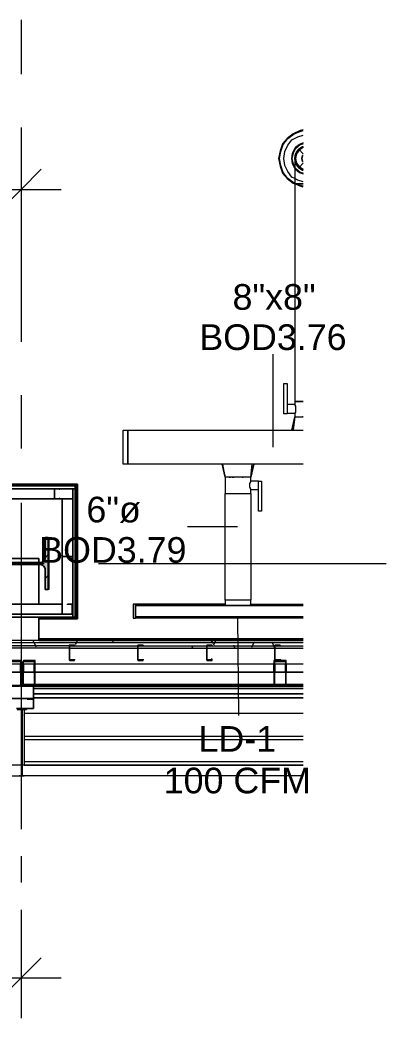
# Model space of a CAD drawing. Header units: metres. Extents: x -2 to 207, y -8 to 52.
# Drawn here: x 58.39 to 60.56, y 6.69 to 12.6 of the extents above; entities that cross this region are included whole.
import ezdxf

# ---------------------------------------------------------------- set-up
doc = ezdxf.new("R2010")
doc.units = ezdxf.units.M
doc.layers.add('HVAC - Ductos', color=5, linetype='Continuous', lineweight=0)
doc.layers.add('PDF_Text', color=7, linetype='Continuous', lineweight=0)
doc.layers.add('PDF_Geometry', color=7, linetype='Continuous', lineweight=0, true_color=0xaaaaaa)
doc.layers.add('PDF_Solid Fills', color=7, linetype='Continuous', lineweight=0, true_color=0xffffff)
doc.styles.add('PDF Helvetica', font='')
doc.styles.get('PDF Helvetica').set_extended_font_data('Helvetica')

msp = doc.modelspace()

# ---------------------------------------------------------------- hatches: boundary and pattern name
at = {"layer": 'PDF_Solid Fills', "lineweight": 0, "transparency": 33554559}
h = msp.add_hatch(color=256, dxfattribs=at)
h.paths.add_polyline_path([(58.2602, 9.4768), (58.2602, 9.5318), (58.2419, 9.5318), (58.2419, 9.4768)])
h.paths.add_polyline_path([(58.2602, 9.2752), (58.2419, 9.2752), (58.2419, 9.2248), (58.2602, 9.2248)])
h.paths.add_polyline_path([(58.5397, 9.2248), (58.558, 9.2248), (58.558, 9.5318), (58.5397, 9.5318), (58.5351, 9.3989), (58.526, 9.3897), (58.3106, 9.3851), (58.3106, 9.3714), (58.526, 9.3714), (58.5351, 9.3669), (58.5397, 9.3623)])
h = msp.add_hatch(color=256, dxfattribs=at)
h.paths.add_polyline_path([(14.0377, 8.8766), (14.0377, 8.8903), (12.4111, 8.8903), (12.4111, 8.8766)])
h.paths.add_polyline_path([(58.6863, 8.8766), (60.0699, 8.8766), (60.0699, 8.8903), (58.6863, 8.8903)])
h.paths.add_polyline_path([(58.6817, 8.8766), (58.6817, 8.8903), (55.8456, 8.8903), (55.8456, 8.8766)])
h.paths.add_polyline_path([(55.841, 8.8766), (55.841, 8.8903), (53.8159, 8.8903), (53.8159, 8.8766)])
h.paths.add_polyline_path([(53.8114, 8.8766), (53.8114, 8.8903), (53.005, 8.8903), (53.005, 8.8766)])
h.paths.add_polyline_path([(53.0004, 8.8766), (53.0004, 8.8903), (50.9753, 8.8903), (50.9753, 8.8766)])
h.paths.add_polyline_path([(50.9707, 8.8766), (50.9707, 8.8903), (48.9456, 8.8903), (48.9456, 8.8766)])
h.paths.add_polyline_path([(48.941, 8.8766), (48.941, 8.8903), (48.1347, 8.8903), (48.1347, 8.8766)])
h.paths.add_polyline_path([(48.1301, 8.8766), (48.1301, 8.8903), (46.105, 8.8903), (46.105, 8.8766)])
h.paths.add_polyline_path([(46.1004, 8.8766), (46.1004, 8.8903), (44.0753, 8.8903), (44.0753, 8.8766)])
h.paths.add_polyline_path([(44.0707, 8.8766), (44.0707, 8.8903), (43.2643, 8.8903), (43.2643, 8.8766)])
h.paths.add_polyline_path([(43.2598, 8.8766), (43.2598, 8.8903), (41.2346, 8.8903), (41.2346, 8.8766)])
h.paths.add_polyline_path([(41.2301, 8.8766), (41.2301, 8.8903), (38.394, 8.8903), (38.394, 8.8766)])
h.paths.add_polyline_path([(38.3894, 8.8766), (38.3894, 8.8903), (36.3643, 8.8903), (36.3643, 8.8766)])
h.paths.add_polyline_path([(36.3597, 8.8766), (36.3597, 8.8903), (33.5237, 8.8903), (33.5237, 8.8766)])
h.paths.add_polyline_path([(33.5191, 8.8766), (33.5191, 8.8903), (31.4939, 8.8903), (31.4939, 8.8766)])
h.paths.add_polyline_path([(31.4894, 8.8766), (31.4894, 8.8903), (30.683, 8.8903), (30.683, 8.8766)])
h.paths.add_polyline_path([(30.6784, 8.8766), (30.6784, 8.8903), (28.6533, 8.8903), (28.6533, 8.8766)])
h.paths.add_polyline_path([(28.6487, 8.8766), (28.6487, 8.8903), (26.6236, 8.8903), (26.6236, 8.8766)])
h.paths.add_polyline_path([(26.619, 8.8766), (26.619, 8.8903), (25.8127, 8.8903), (25.8127, 8.8766)])
h.paths.add_polyline_path([(25.8081, 8.8766), (25.8081, 8.8903), (23.783, 8.8903), (23.783, 8.8766)])
h.paths.add_polyline_path([(23.7784, 8.8766), (23.7784, 8.8903), (21.7532, 8.8903), (21.7532, 8.8766)])
h.paths.add_polyline_path([(21.7487, 8.8766), (21.7487, 8.8903), (20.9423, 8.8903), (20.9423, 8.8766)])
h.paths.add_polyline_path([(20.9377, 8.8766), (20.9377, 8.8903), (18.9126, 8.8903), (18.9126, 8.8766)])
h.paths.add_polyline_path([(18.908, 8.8766), (18.908, 8.8903), (16.072, 8.8903), (16.072, 8.8766)])
h.paths.add_polyline_path([(16.0674, 8.8766), (16.0674, 8.8903), (14.0423, 8.8903), (14.0423, 8.8766)])
h = msp.add_hatch(color=256, dxfattribs=at)
h.paths.add_polyline_path([(58.3289, 8.6659), (58.3289, 8.6567), (58.3335, 8.6659)])
h.paths.add_polyline_path([(58.3885, 8.6567), (58.3976, 8.6567), (58.3976, 8.8033), (58.3289, 8.8033), (58.3243, 8.7987), (58.3243, 8.6659), (58.3289, 8.6705), (58.3335, 8.7987), (58.3931, 8.7987), (58.3931, 8.6613), (58.3839, 8.6613), (58.3335, 8.6567), (58.3885, 8.6521)])
h = msp.add_hatch(color=256, dxfattribs=at)
h.paths.add_polyline_path([(58.4114, 8.6659), (58.4114, 8.6567), (58.416, 8.6567), (58.471, 8.6521), (58.471, 8.6567), (58.4664, 8.6613), (58.416, 8.6659)])
h.paths.add_polyline_path([(58.471, 8.6613), (58.4801, 8.6567), (58.4801, 8.8033), (58.4114, 8.8033), (58.4068, 8.7987), (58.4068, 8.6659), (58.4114, 8.6705), (58.416, 8.7987), (58.4756, 8.7987)])
h = msp.add_hatch(color=256, dxfattribs=at)
h.paths.add_polyline_path([(59.9646, 8.7941), (59.9646, 8.6567), (59.9692, 8.7941)])
h.paths.add_polyline_path([(59.9692, 8.7987), (59.9692, 8.8033), (59.9646, 8.8033)])
h.paths.add_polyline_path([(59.9005, 8.7987), (59.9005, 8.8033), (59.8959, 8.8033)])
h.paths.add_polyline_path([(59.9005, 8.7941), (59.8959, 8.7941), (59.8959, 8.6567)])
h.paths.add_polyline_path([(59.9051, 8.6567), (59.96, 8.6521), (59.96, 8.6567)])
h.paths.add_polyline_path([(59.96, 8.7987), (59.96, 8.8033), (59.9051, 8.8033)])

# ---------------------------------------------------------------- linework, layer by layer
at = {"layer": 'HVAC - Ductos', "lineweight": 0}
for points in [[(60.07, 11.9463), (60.0517, 11.9418), (60.0104, 11.9234), (59.9737, 11.8959), (59.9463, 11.8638), (59.9325, 11.8226), (59.9234, 11.7768), (59.9325, 11.731), (59.9463, 11.6898), (59.9737, 11.6577), (60.0104, 11.6302), (60.0196, 11.6256), (60.0196, 10.3381), (60.0196, 10.3199), (59.9737, 10.3199), (59.9737, 10.3153), (59.9737, 10.3107), (59.9737, 10.3061), (59.9737, 10.3015), (59.9737, 10.2923), (59.9737, 10.2878), (59.9737, 10.2786), (59.9737, 10.274), (59.9737, 10.2694), (60.0196, 10.2694), (60.0196, 10.2465), (60.0242, 10.2465), (60.0288, 10.2465), (60.0425, 10.2465), (60.0471, 10.2465)], [(60.0196, 11.6302), (60.015, 11.6302), (59.9783, 11.6577), (59.9509, 11.6944), (59.9371, 11.7356), (59.9279, 11.7768), (59.9371, 11.818), (59.9509, 11.8593), (59.9783, 11.8959), (60.015, 11.9234), (60.0517, 11.9372), (60.07, 11.9417)], [(60.0196, 11.6577), (60.0013, 11.6669), (59.9783, 11.699), (59.96, 11.7356), (59.9555, 11.7768), (59.96, 11.818), (59.9783, 11.8547), (60.0013, 11.8868), (60.0379, 11.9051), (60.07, 11.9142)], [(58.3977, 11.8318), (58.3977, 11.5935), (58.3977, 11.3553)], [(60.0196, 11.7722), (60.0196, 11.7768), (60.0242, 11.7952), (60.0288, 11.8134), (60.0425, 11.8318), (60.0654, 11.8456), (60.07, 11.8456), (60.0654, 11.8456), (60.0425, 11.8318), (60.0242, 11.8043), (60.0196, 11.7768), (60.0242, 11.8043), (60.0288, 11.8089), (60.0425, 11.8272), (60.0654, 11.841)], [(60.0288, 11.8089), (60.0242, 11.8043), (60.0288, 11.8089), (60.0288, 11.8134), (60.0425, 11.8318), (60.0608, 11.841), (60.0654, 11.8456), (60.07, 11.8456), (60.0654, 11.8456), (60.07, 11.8456)], [(60.0288, 11.8089), (60.0425, 11.8318), (60.0608, 11.841), (60.07, 11.8455), (60.0608, 11.841), (60.0425, 11.8272), (60.0333, 11.8134), (60.0242, 11.7952), (60.0242, 11.7768), (60.0242, 11.7585), (60.0333, 11.7401), (60.0425, 11.7264), (60.0608, 11.7127), (60.07, 11.7081), (60.0608, 11.7127), (60.0425, 11.7218), (60.0242, 11.7493), (60.0288, 11.7447), (60.0425, 11.7264), (60.0654, 11.7127)], [(60.07, 11.8409), (60.0471, 11.8272), (60.0288, 11.8043), (60.0242, 11.7768), (60.0288, 11.7493), (60.0471, 11.7264), (60.07, 11.7127)], [(60.0242, 11.8043), (60.0242, 11.7952), (60.0196, 11.7768), (60.0196, 11.7676)], [(60.0654, 11.7081), (60.0425, 11.7218), (60.0242, 11.7493), (60.0196, 11.7768), (60.0242, 11.7493)], [(60.0196, 11.7768), (60.0196, 11.7722), (60.0196, 11.7539), (60.0196, 11.7218), (60.0196, 11.6852), (60.0196, 11.6439), (60.0196, 11.6256), (60.0242, 11.6256), (60.0288, 11.6256), (60.0425, 11.6256), (60.0608, 11.6256), (60.07, 11.6256), (60.0608, 11.6256), (60.0425, 11.6256), (60.0288, 11.6256), (60.0242, 11.6256), (60.0196, 11.6256)], [(60.0196, 11.7676), (60.0242, 11.7585), (60.0288, 11.7401), (60.0425, 11.7218), (60.0654, 11.7081), (60.07, 11.7081), (60.0654, 11.7081), (60.07, 11.7081)], [(60.0288, 11.7539), (60.0242, 11.7768), (60.0288, 11.7997)], [(58.5168, 11.7127), (58.3977, 11.5935), (58.2785, 11.4744)], [(60.07, 11.6393), (60.0379, 11.6485), (60.0196, 11.6577)], [(51.0669, 11.5935), (55.1538, 11.5935), (58.6359, 11.5935)], [(60.07, 11.6119), (60.0517, 11.6165), (60.0196, 11.6302)], [(60.07, 11.6073), (60.0517, 11.6119), (60.0196, 11.6256)], [(59.8913, 10.0678), (59.8913, 10.6176)], [(60.0196, 10.3199), (60.0196, 10.3153), (60.0242, 10.3107), (60.0242, 10.3061), (60.0242, 10.2969), (60.0242, 10.2878), (60.0242, 10.2786), (60.0242, 10.274), (60.0196, 10.2694)], [(60.0196, 10.2465), (60.0013, 10.1686), (60.0196, 10.2465)], [(60.0196, 10.2465), (60.0104, 10.1686)], [(60.0425, 10.2465), (60.0608, 10.2465), (60.07, 10.2465), (60.0654, 10.2465)], [(60.07, 9.967), (59.03, 9.967), (59.03, 10.1686), (60.07, 10.1686)], [(60.0058, 10.1686), (60.0013, 10.1686), (60.0058, 10.1686), (60.0104, 10.1686), (60.0196, 10.1686)], [(60.0242, 10.1686), (60.0425, 10.1686), (60.0471, 10.1686), (60.0517, 10.1686), (60.0608, 10.1686), (60.07, 10.1686)], [(59.6072, 9.967), (59.598, 9.967), (59.5935, 9.967), (59.5889, 9.967)], [(59.5889, 9.967), (59.6072, 9.8891), (59.5889, 9.967)], [(59.6072, 9.8891), (59.6118, 9.8891), (59.6072, 9.8891), (59.5935, 9.967)], [(59.7722, 9.967), (59.7768, 9.967), (59.7584, 9.8891), (59.7539, 9.8891), (59.7493, 9.8891), (59.7355, 9.8891), (59.7218, 9.8891), (59.7034, 9.8891), (59.6806, 9.8891), (59.6622, 9.8891), (59.6439, 9.8891), (59.6302, 9.8891), (59.6164, 9.8891), (59.6118, 9.8891), (59.6072, 9.8891), (59.6072, 9.7929), (59.6164, 9.7929), (59.6302, 9.7929), (59.6439, 9.7929), (59.6622, 9.7929), (59.6806, 9.7929), (59.7034, 9.7929), (59.7218, 9.7929), (59.7355, 9.7929), (59.7493, 9.7929), (59.7539, 9.7929), (59.7584, 9.7929), (59.7584, 9.1606), (59.7539, 9.1606), (59.7447, 9.1606), (59.7355, 9.1606), (59.7172, 9.1606), (59.7034, 9.1606), (59.6806, 9.1606), (59.6622, 9.1606), (59.6439, 9.1606), (59.6302, 9.1606), (59.6164, 9.1606), (59.6118, 9.1606), (59.6072, 9.1606), (59.6072, 9.1286), (59.6118, 9.1286), (59.6164, 9.1286), (59.6302, 9.1286), (59.6439, 9.1286), (59.6622, 9.1286), (59.6806, 9.1286), (59.7034, 9.1286), (59.7172, 9.1286), (59.7355, 9.1286), (59.7447, 9.1286), (59.7539, 9.1286), (59.7584, 9.1286), (59.7584, 9.1606), (59.7539, 9.1606)], [(59.7584, 9.1606), (59.7539, 9.1606), (59.7493, 9.1606), (59.7355, 9.1606), (59.7218, 9.1606), (59.7034, 9.1606), (59.6806, 9.1606), (59.6622, 9.1606), (59.6439, 9.1606), (59.6302, 9.1606), (59.6164, 9.1606), (59.6072, 9.1606), (59.6072, 9.7929), (59.6164, 9.7929), (59.6302, 9.7929), (59.6439, 9.7929), (59.6622, 9.7929), (59.6806, 9.7929), (59.7034, 9.7929), (59.7218, 9.7929), (59.7355, 9.7929), (59.7493, 9.7929), (59.7539, 9.7929), (59.7584, 9.7929), (59.7584, 9.8158), (59.8043, 9.8158), (59.8043, 9.8204), (59.8043, 9.825), (59.8043, 9.8296), (59.8043, 9.8342), (59.8043, 9.8387), (59.8043, 9.8479), (59.8043, 9.8525), (59.8043, 9.8571), (59.8043, 9.8617), (59.8043, 9.8663), (59.7584, 9.8663), (59.7584, 9.8891), (59.7676, 9.967)], [(59.6302, 9.967), (59.6256, 9.967), (59.6118, 9.967)], [(59.6943, 9.967), (59.6714, 9.967), (59.6668, 9.967), (59.6622, 9.967), (59.6485, 9.967), (59.6393, 9.967), (59.6347, 9.967)], [(59.7539, 9.967), (59.7355, 9.967), (59.7309, 9.967), (59.7264, 9.967), (59.7172, 9.967), (59.7034, 9.967), (59.6988, 9.967)], [(59.7584, 9.8891), (59.7768, 9.967), (59.7722, 9.967), (59.7676, 9.967), (59.7584, 9.967)], [(59.7584, 9.8158), (59.7584, 9.8204), (59.7539, 9.8296), (59.7539, 9.8387), (59.7539, 9.8433), (59.7539, 9.8525), (59.7584, 9.8617), (59.7584, 9.8663)], [(59.6806, 9.5959), (59.3827, 9.5959)], [(59.0758, 9.1102), (59.0758, 9.1148), (59.0758, 9.1194), (59.0758, 9.1378), (59.0758, 9.1332), (59.6072, 9.1332)], [(59.6072, 9.1378), (59.0758, 9.1378)], [(60.07, 9.1286), (59.0758, 9.1286), (59.0758, 9.0644), (60.07, 9.0644)], [(59.0758, 9.1148), (59.0758, 9.1194), (59.0758, 9.124)], [(59.7539, 9.1332), (60.07, 9.1332)], [(59.7584, 9.1378), (60.07, 9.1378)], [(60.07, 9.0553), (59.0758, 9.0553), (59.0758, 9.0598), (59.0758, 9.0782), (59.0758, 9.0828), (59.0758, 9.0782), (59.0758, 9.0736)], [(60.07, 9.0598), (59.0758, 9.0598)], [(59.6806, 9.0553), (59.6851, 8.478)]]:
    msp.add_lwpolyline(points, dxfattribs=at)
for points in [[(60.0013, 11.7768), (60.0104, 11.8089), (60.0242, 11.8364), (60.0517, 11.8593), (60.07, 11.8638), (60.0517, 11.8593), (60.0242, 11.8364), (60.0104, 11.8089), (60.0013, 11.7768), (60.0104, 11.7447), (60.0196, 11.7218), (60.0104, 11.7447), (60.0013, 11.7768), (60.0058, 11.7447), (60.0196, 11.7172), (60.0058, 11.7447), (60.0013, 11.7768), (60.0058, 11.8089), (60.0242, 11.841), (60.0471, 11.8593), (60.07, 11.8684), (60.0471, 11.8593), (60.0242, 11.841), (60.0058, 11.8089)], [(60.07, 11.8456), (60.0654, 11.8456)], [(60.0654, 11.7952), (60.07, 11.7952), (60.0654, 11.7952), (60.0608, 11.7768)], [(60.07, 11.7585), (60.0654, 11.7585), (60.0608, 11.7768), (60.0654, 11.7585)], [(60.0242, 11.7172), (60.0517, 11.6944), (60.07, 11.6898), (60.0517, 11.6944), (60.0242, 11.7172), (60.0196, 11.7218)], [(60.07, 11.6852), (60.0471, 11.6944), (60.0242, 11.7127), (60.0196, 11.7172), (60.0242, 11.7127), (60.0471, 11.6944)], [(59.9555, 10.4435), (59.9737, 10.4435), (59.9737, 10.2648), (59.9555, 10.2648)], [(60.0425, 10.3381), (60.0288, 10.3381), (60.0242, 10.3381), (60.0196, 10.3381), (60.0242, 10.3381), (60.0288, 10.3381)], [(60.0608, 10.3381), (60.0425, 10.3381), (60.0608, 10.3381), (60.07, 10.3381)], [(59.0024, 9.967), (59.0024, 10.1686), (59.03, 10.1686), (59.03, 9.967)], [(59.6302, 9.8891), (59.6393, 9.8891)], [(59.6485, 9.8891), (59.653, 9.8891), (59.6576, 9.8891), (59.653, 9.8891)], [(59.708, 9.8891), (59.7126, 9.8891)], [(59.8226, 9.6876), (59.8043, 9.6876), (59.8043, 9.8663), (59.8226, 9.8663)], [(59.062, 9.0553), (59.0758, 9.0553), (59.0758, 9.1378), (59.062, 9.1378)], [(59.0758, 9.1286), (60.07, 9.1286)]]:
    msp.add_lwpolyline(points, close=True, dxfattribs=at)
at = {"layer": 'HVAC - Ductos', "color": 252, "lineweight": 0, "true_color": 0x939598}
for points in [[(58.3977, 7.163), (58.3977, 6.9248), (58.3977, 6.6865)], [(58.5168, 7.0439), (58.3977, 6.9248), (58.2785, 6.8056)], [(7.582, 6.9248), (9.795, 6.9248), (12.4157, 6.9248), (13.6849, 6.9248), (15.9574, 6.9248), (18.152, 6.9248), (20.3376, 6.9248), (22.9307, 6.9248), (25.13, 6.9248), (27.2834, 6.9248), (29.4138, 6.9248), (32.0529, 6.9248), (34.2613, 6.9248), (36.4971, 6.9248), (38.7514, 6.9248), (40.8177, 6.9248), (43.0581, 6.9248), (45.6468, 6.9248), (47.8094, 6.9248), (50.3935, 6.9248), (52.6385, 6.9248), (54.8331, 6.9248), (57.2339, 6.9248), (58.6359, 6.9248)]]:
    msp.add_lwpolyline(points, dxfattribs=at)
at = {"layer": 'PDF_Geometry', "lineweight": 0}
for points in [[(58.3977, 12.5969), (58.3977, 12.2762)], [(58.3977, 11.9601), (58.3977, 10.691)], [(58.3977, 10.3748), (58.3977, 10.0587)], [(58.077, 9.8387), (58.7184, 9.8387), (58.723, 9.8387), (58.723, 9.8433), (58.7275, 9.8479), (58.7321, 9.8479), (58.0678, 9.8479), (58.7275, 9.8479), (58.7275, 9.0507), (58.503, 9.0507), (58.7321, 9.0507), (58.7275, 9.0507), (58.723, 9.0553), (58.723, 9.0598), (58.7184, 9.0598), (58.503, 9.0598), (58.723, 9.0598), (58.723, 9.8387), (58.077, 9.8387), (58.7184, 9.8387), (58.723, 9.8387), (58.723, 9.8433), (58.7275, 9.8479), (58.7321, 9.8479), (58.7275, 9.8479), (58.723, 9.8433), (58.723, 9.8387), (58.7184, 9.8387), (58.077, 9.8387)], [(58.077, 9.8387), (58.7184, 9.8387), (58.7184, 9.0598), (58.723, 9.0598), (58.723, 9.0553), (58.7275, 9.0507), (58.7321, 9.0507), (58.7321, 9.8479), (58.0678, 9.8479)], [(58.0678, 9.8479), (58.7275, 9.8479), (58.7275, 9.0507), (58.503, 9.0507), (58.7321, 9.0507), (58.7275, 9.0507), (58.723, 9.0553), (58.723, 9.0598), (58.7184, 9.0598), (58.7184, 9.8387), (58.723, 9.8387), (58.723, 9.8433), (58.7275, 9.8479), (58.7321, 9.8479), (58.7321, 9.0507), (58.7275, 9.0507), (58.723, 9.0553), (58.723, 9.0598), (58.7184, 9.0598), (58.7184, 9.8204), (58.7047, 9.8204), (58.0953, 9.8204)], [(58.077, 9.8433), (58.723, 9.8433), (58.723, 9.0553), (58.503, 9.0553), (58.723, 9.0553), (58.723, 9.8433), (58.077, 9.8433)], [(58.077, 9.8387), (58.723, 9.8387), (58.723, 9.0598), (58.503, 9.0598), (58.7184, 9.0598), (58.7184, 9.7609), (58.7184, 9.8387), (58.077, 9.8387)], [(58.077, 9.8204), (58.7184, 9.8204), (58.7184, 9.8387), (58.077, 9.8387)], [(58.7184, 9.8387), (58.077, 9.8387), (58.7184, 9.8387)], [(58.7184, 9.0598), (58.7184, 9.8387), (58.7184, 9.0598)], [(58.3977, 9.738), (58.3977, 8.281)], [(58.3106, 9.3714), (58.5168, 9.3714), (58.526, 9.3669), (58.5351, 9.3623), (58.5397, 9.3485), (58.5397, 9.2248), (58.558, 9.2248), (58.558, 9.5318), (58.5397, 9.5318), (58.5397, 9.4035), (58.5351, 9.3943), (58.526, 9.3851), (58.5168, 9.3851), (58.3106, 9.3851)], [(58.503, 9.3851), (58.5168, 9.3851), (58.526, 9.3897), (58.5351, 9.3943), (58.5397, 9.4081), (58.5397, 9.5318), (58.5626, 9.5318), (58.5626, 9.2248), (58.5397, 9.2248), (58.5397, 9.3485), (58.5351, 9.3577), (58.526, 9.3669), (58.5168, 9.3714), (58.503, 9.3714), (58.503, 9.1378), (58.503, 9.3714)], [(58.4206, 9.4081), (58.416, 9.4081), (58.4114, 9.4081), (58.4068, 9.4081), (58.4114, 9.4081), (58.416, 9.4081), (58.4206, 9.4081), (58.503, 9.4081), (58.3106, 9.4081), (58.3794, 9.4081), (58.3839, 9.4081), (58.3885, 9.4081), (58.3931, 9.4081), (58.3885, 9.4081), (58.3839, 9.4081), (58.3794, 9.4081)], [(58.503, 9.3851), (58.503, 9.4081), (58.503, 9.3851)], [(58.5397, 9.4127), (58.558, 9.431)], [(58.5351, 9.376), (58.219, 9.376)], [(58.4984, 9.3714), (58.5076, 9.3851)], [(60.0837, 9.376), (58.8559, 9.376)], [(60.5602, 9.376), (60.0837, 9.376)], [(58.5397, 9.2889), (58.558, 9.3073)], [(58.077, 9.0598), (58.7184, 9.0598), (58.077, 9.0598)], [(58.503, 8.927), (60.07, 8.927)], [(60.07, 8.9224), (12.4111, 8.9224), (12.4111, 8.7849), (60.07, 8.7849)], [(60.07, 8.9087), (12.4111, 8.9087)], [(58.6817, 8.8903), (58.2785, 8.8903), (57.8708, 8.8903), (57.4676, 8.8903), (57.0598, 8.8903), (56.6566, 8.8903), (56.2488, 8.8903), (55.8456, 8.8903)], [(58.6817, 8.8766), (58.2785, 8.8766), (57.8708, 8.8766), (57.4676, 8.8766), (57.0598, 8.8766), (56.6566, 8.8766), (56.2488, 8.8766), (55.8456, 8.8766)], [(60.07, 8.9224), (58.503, 8.9224)], [(60.07, 8.9224), (58.503, 8.9224)], [(58.6863, 8.8903), (59.0895, 8.8903), (59.4973, 8.8903), (59.9005, 8.8903), (60.07, 8.8903)], [(58.6863, 8.8766), (59.0895, 8.8766), (59.4973, 8.8766), (59.9005, 8.8766), (60.07, 8.8766)], [(58.3931, 8.7345), (58.3931, 8.7849)], [(58.3931, 8.7667), (58.3977, 8.7712)], [(58.3977, 8.7345), (58.3977, 8.7849)], [(58.4068, 8.7758), (58.4114, 8.7849), (58.4114, 8.7345)], [(58.4068, 8.7849), (58.4068, 8.7345)], [(58.4298, 8.7987), (58.4343, 8.8033)], [(58.4756, 8.7345), (58.4756, 8.7849)], [(58.4802, 8.7345), (58.4802, 8.7849)], [(59.9051, 8.8033), (59.8959, 8.8033), (59.8959, 8.7941), (59.8959, 8.6613), (59.8959, 8.6567), (59.9051, 8.6521), (59.96, 8.6521), (59.9692, 8.6567), (59.9692, 8.6613), (59.9692, 8.7941), (59.9692, 8.8033), (59.96, 8.8033), (59.9325, 8.8033)], [(59.8959, 8.7345), (59.8959, 8.7849)], [(59.8959, 8.7575), (59.9005, 8.7621)], [(59.9005, 8.7849), (59.9005, 8.7345)], [(59.9371, 8.7987), (59.9417, 8.8033)], [(59.9646, 8.7345), (59.9646, 8.7849)], [(59.9692, 8.7849), (59.9692, 8.7345)], [(58.4756, 8.7254), (58.4802, 8.73)], [(59.9646, 8.7071), (59.9692, 8.7117)], [(58.3931, 8.6521), (58.416, 8.6521), (58.3931, 8.6521)], [(58.3931, 8.6521), (58.416, 8.6521), (58.3931, 8.6521)], [(58.4068, 8.6567), (58.4114, 8.6613)], [(59.9097, 8.6521), (59.9142, 8.6567)], [(58.4298, 8.5742), (58.4298, 8.5788)], [(58.4298, 8.5742), (58.4298, 8.5788)], [(58.4298, 8.5742), (58.4298, 8.5788)], [(59.8913, 8.5834), (59.9692, 8.5834)], [(55.3325, 8.1207), (58.4068, 8.1207), (58.4068, 8.1252), (58.4068, 8.1298), (58.4068, 8.1389), (58.4068, 8.1527), (58.4068, 8.1664), (58.4068, 8.1847), (58.4068, 8.5146), (58.4022, 8.5146), (58.416, 8.5146), (58.4298, 8.5146), (58.4206, 8.5146), (58.4298, 8.5146), (58.3748, 8.5146)], [(58.3748, 8.5146), (58.4298, 8.5146), (58.4206, 8.5146), (58.4298, 8.5146), (58.416, 8.5146), (58.4022, 8.5146), (58.4068, 8.5146)], [(58.3885, 8.5146), (58.3977, 8.5146), (58.3885, 8.5146)], [(58.4022, 8.5146), (58.4022, 8.1847)], [(58.416, 8.5146), (58.416, 8.1847), (60.07, 8.1847)], [(58.4022, 8.478), (58.4022, 8.4826)], [(58.4068, 8.4826), (58.4068, 8.478)], [(58.416, 8.4918), (60.07, 8.4918)], [(60.07, 8.3543), (58.416, 8.3543)], [(58.416, 8.3359), (60.07, 8.3359)], [(58.3977, 8.281), (58.3977, 7.8045)], [(60.07, 8.1847), (58.4022, 8.1847), (58.4068, 8.1847), (55.3325, 8.1847), (55.3371, 8.1847), (52.2673, 8.1847), (52.2719, 8.1847), (49.2022, 8.1847), (49.2068, 8.1847), (46.137, 8.1847), (46.1416, 8.1847), (43.0719, 8.1847), (43.0765, 8.1847), (40.0068, 8.1847), (40.0113, 8.1847), (36.9416, 8.1847), (36.9461, 8.1847), (33.8764, 8.1847), (33.881, 8.1847), (30.8113, 8.1847), (30.8159, 8.1847), (27.7461, 8.1847)], [(60.07, 8.1207), (58.4022, 8.1207), (58.4022, 8.1252), (58.4022, 8.1298), (58.4022, 8.1389), (58.4022, 8.1527), (58.4022, 8.1664), (58.4022, 8.1847), (58.4068, 8.1847)], [(60.07, 8.2031), (58.416, 8.2031)], [(58.3885, 8.1252), (58.3885, 8.1207), (58.4022, 8.1207), (58.4022, 8.1252)], [(58.4068, 8.1252), (58.4068, 8.1207), (58.416, 8.1207), (58.416, 8.1252)], [(58.3977, 7.6441), (58.3977, 7.4883)]]:
    msp.add_lwpolyline(points, dxfattribs=at)
at = {"layer": 'PDF_Geometry', "color": 8, "lineweight": 0, "true_color": 0x808080}
for points in [[(60.07, 11.7081), (60.0333, 11.731), (60.0196, 11.7768), (60.0333, 11.8226), (60.07, 11.8455)], [(60.07, 11.8043), (60.0425, 11.8318)], [(60.0425, 11.7218), (60.07, 11.7493)]]:
    msp.add_lwpolyline(points, dxfattribs=at)
at = {"layer": 'PDF_Geometry', "lineweight": 0}
for points in [[(58.7047, 9.0598), (58.7184, 9.0598), (58.503, 9.0598), (58.7184, 9.0598), (58.6405, 9.0598), (58.077, 9.0598), (58.077, 9.2752), (58.077, 9.0782), (58.0953, 9.0782), (58.0953, 9.1378), (58.0953, 9.2752), (58.0953, 9.0782), (58.6405, 9.0782), (58.6405, 9.1378), (58.1549, 9.1378), (58.6405, 9.1378), (58.6405, 9.7609), (58.7047, 9.7609), (58.7047, 9.8204)], [(58.5946, 9.7609), (58.5946, 9.8204), (58.6268, 9.8204), (58.6268, 9.8158), (58.6222, 9.8158), (58.6222, 9.8204), (58.5946, 9.8204), (58.5946, 9.7609), (58.6222, 9.7609), (58.6222, 9.7655), (58.6268, 9.7655), (58.6268, 9.7609)], [(58.7001, 9.7609), (58.7047, 9.7609), (58.7047, 9.8204), (58.7001, 9.8204), (58.6726, 9.8204), (58.6726, 9.8158), (58.6726, 9.8204), (58.7001, 9.8204), (58.7047, 9.8204), (58.7047, 9.7609), (58.7001, 9.7609), (58.6726, 9.7609)], [(58.7184, 9.0598), (58.7184, 9.8387)], [(58.077, 9.0553), (58.077, 9.2752), (58.077, 9.0598), (58.077, 9.2752), (58.077, 9.0598), (58.7047, 9.0598), (58.7047, 9.0782), (58.7047, 9.7609), (58.6405, 9.7609), (58.6405, 9.1378), (58.6405, 9.0782), (58.7047, 9.0782), (58.077, 9.0782), (58.077, 9.0598), (58.2969, 9.0598), (58.077, 9.0598), (58.2969, 9.0598), (58.077, 9.0598), (58.077, 9.2752), (58.077, 9.0553), (58.2969, 9.0553)], [(58.1549, 9.7609), (58.0953, 9.7609), (58.1549, 9.7609), (58.6405, 9.7609), (58.1549, 9.7609), (58.1549, 9.4768)], [(58.6726, 9.7655), (58.6726, 9.7609)], [(58.6955, 9.3897), (58.7001, 9.3897), (58.7001, 9.4172), (58.6405, 9.4172), (58.6405, 9.3897), (58.6451, 9.3897), (58.6405, 9.3897), (58.6405, 9.4172), (58.6405, 9.4218), (58.7001, 9.4218), (58.7001, 9.4172), (58.7047, 9.4172), (58.7047, 9.3897)], [(58.7001, 9.0782), (58.7001, 9.1378), (58.6726, 9.1378), (58.6726, 9.1332), (58.6726, 9.1378), (58.7001, 9.1378), (58.7047, 9.1378), (58.7047, 9.0782), (58.7001, 9.0782), (58.6726, 9.0782)], [(58.503, 8.9224), (58.503, 9.0598)], [(58.6726, 9.0828), (58.6726, 9.0782)], [(60.07, 8.9316), (58.503, 8.9316)], [(60.07, 8.9224), (58.503, 8.9224)], [(58.7138, 8.8949), (58.6863, 8.8949), (58.6817, 8.8949), (58.6817, 8.8079), (58.6863, 8.8033), (58.7138, 8.8033), (58.7138, 8.8125), (58.7138, 8.8079), (58.6863, 8.8079), (58.6863, 8.8949), (58.7138, 8.8949), (58.7138, 8.8903)], [(59.1216, 8.8949), (59.0895, 8.8949), (59.0895, 8.8079), (59.0895, 8.8033), (59.1216, 8.8033), (59.1216, 8.8125), (59.1216, 8.8079), (59.0895, 8.8079), (59.0895, 8.8949), (59.1216, 8.8949), (59.1216, 8.8903)], [(59.5294, 8.8949), (59.4973, 8.8949), (59.4973, 8.8079), (59.4973, 8.8033), (59.5294, 8.8033), (59.5294, 8.8125), (59.5248, 8.8125), (59.5248, 8.8079), (59.4973, 8.8079), (59.4973, 8.8949), (59.5248, 8.8949), (59.5248, 8.8903), (59.5294, 8.8903)], [(59.9325, 8.8949), (59.9051, 8.8949), (59.9005, 8.8949), (59.9005, 8.8079), (59.9005, 8.8033), (59.9051, 8.8033), (59.9325, 8.8033), (59.9325, 8.8125), (59.9325, 8.8079), (59.9051, 8.8079), (59.9005, 8.8079), (59.9005, 8.8949), (59.9051, 8.8949), (59.9325, 8.8949), (59.9325, 8.8903)], [(58.3885, 8.8033), (58.3335, 8.8033), (58.3289, 8.8033), (58.3243, 8.7941), (58.3243, 8.6659), (58.3289, 8.6567), (58.3335, 8.6521), (58.3885, 8.6521), (58.3977, 8.6567), (58.3977, 8.6659), (58.3977, 8.7941), (58.3977, 8.8033)], [(58.3289, 8.7941), (58.3335, 8.7987), (58.3885, 8.7987), (58.3931, 8.7987), (58.3931, 8.7941), (58.3931, 8.6659), (58.3931, 8.6613), (58.3885, 8.6567), (58.3335, 8.6567), (58.3335, 8.6613), (58.3289, 8.6659)], [(58.471, 8.8033), (58.416, 8.8033), (58.4114, 8.8033), (58.4068, 8.7941), (58.4068, 8.6659), (58.4114, 8.6567), (58.416, 8.6521), (58.471, 8.6521), (58.4802, 8.6567), (58.4802, 8.6659), (58.4802, 8.7941), (58.4802, 8.8033)], [(58.471, 8.7987), (58.4756, 8.7987), (58.4756, 8.7941), (58.4756, 8.6659), (58.4756, 8.6613), (58.471, 8.6567), (58.416, 8.6567), (58.416, 8.6613), (58.4114, 8.6659), (58.4114, 8.7941), (58.416, 8.7987)], [(59.9051, 8.7987), (59.96, 8.7987), (59.9646, 8.7987), (59.9646, 8.7941), (59.9646, 8.6613), (59.9646, 8.6567), (59.96, 8.6567), (59.9051, 8.6567), (59.9005, 8.6567), (59.9005, 8.6613), (59.9005, 8.7941), (59.9005, 8.7987)], [(58.3289, 8.7345), (58.3931, 8.7345)], [(58.4068, 8.7345), (58.3977, 8.7345)], [(58.4756, 8.7345), (58.4114, 8.7345)], [(59.8959, 8.7345), (58.4802, 8.7345)], [(59.9325, 8.7345), (59.9646, 8.7345), (59.9325, 8.7345), (59.9005, 8.7345)], [(60.07, 8.7345), (59.9692, 8.7345)], [(58.471, 8.5192), (58.4298, 8.5192), (58.4298, 8.5146), (58.4298, 8.5192), (58.4298, 8.5146), (58.4298, 8.5192), (58.4343, 8.5192), (58.4298, 8.5192), (58.3748, 8.5192), (58.3702, 8.5192), (58.3748, 8.5192), (58.4298, 8.5192), (58.4343, 8.5192), (58.4298, 8.5192), (58.471, 8.5192), (58.471, 8.5696), (58.471, 8.5742), (58.471, 8.5788), (58.471, 8.6521), (58.471, 8.5788), (58.471, 8.5742), (58.471, 8.5696)], [(58.3931, 8.6521), (58.416, 8.6521)], [(58.4068, 8.6613), (58.3977, 8.6613)], [(58.471, 8.6613), (58.416, 8.6613)], [(59.9325, 8.6521), (58.471, 8.6521)], [(59.9325, 8.6383), (58.471, 8.6383)], [(59.8959, 8.6613), (58.4802, 8.6613)], [(59.9325, 8.6613), (59.9005, 8.6613)], [(59.9646, 8.6613), (59.9325, 8.6613)], [(60.07, 8.6521), (59.9325, 8.6521)], [(60.07, 8.6383), (59.9325, 8.6383)], [(59.9692, 8.6613), (60.07, 8.6613)], [(58.3335, 8.5788), (58.471, 8.5788)], [(58.4298, 8.5788), (58.4298, 8.5742)], [(58.4298, 8.5788), (58.4298, 8.5742)], [(58.471, 8.5742), (58.4343, 8.5742)], [(59.9325, 8.6063), (58.471, 8.6063)], [(58.471, 8.5834), (59.9325, 8.5834), (60.07, 8.5834), (59.9325, 8.5834)], [(60.07, 8.6063), (59.9325, 8.6063)], [(58.4022, 8.4918), (58.4068, 8.4918)], [(58.4068, 8.3543), (58.4022, 8.3543)], [(58.4022, 8.3359), (58.4068, 8.3359)], [(58.4068, 8.2031), (58.4022, 8.2031)]]:
    msp.add_lwpolyline(points, close=True, dxfattribs=at)
at = {"layer": 'PDF_Geometry', "color": 254, "lineweight": 0, "true_color": 0xeaeaea}
for points in [[(58.4893, 8.8857), (58.4848, 8.8903), (58.4756, 8.9087), (58.471, 8.9178)], [(58.7321, 8.9224), (58.723, 8.9087), (58.7184, 8.8995)], [(58.9429, 8.9132), (58.9383, 8.9224)], [(59.4148, 8.8903), (59.4102, 8.8766)], [(59.5339, 8.9041), (59.5339, 8.9087), (59.5248, 8.9224)], [(59.5522, 8.9224), (59.5431, 8.9087), (59.5385, 8.8949)], [(59.6668, 8.8766), (59.6576, 8.8903), (59.6576, 8.8949)], [(59.7813, 8.9132), (59.7768, 8.9087), (59.7676, 8.8903), (59.763, 8.8812)], [(59.9005, 8.8812), (59.8959, 8.8903), (59.8867, 8.9087), (59.8821, 8.9087)]]:
    msp.add_lwpolyline(points, dxfattribs=at)
at = {"layer": 'PDF_Geometry', "color": 254, "lineweight": 0, "true_color": 0xd2d2d2}
msp.add_lwpolyline([(59.5248, 8.8903), (59.5294, 8.8949)], dxfattribs=at)
at = {"layer": 'PDF_Geometry', "color": 252, "lineweight": 0, "true_color": 0x939598}
msp.add_lwpolyline([(58.3977, 7.328), (58.3977, 6.6957)], dxfattribs=at)

# ---------------------------------------------------------------- texts
at = {"layer": 'PDF_Text', "lineweight": 0, "char_height": 0.1519, "attachment_point": 4, "style": 'PDF Helvetica'}
for s, insert in [('8"x8"', (59.6505, 10.9556)), ('BOD3.76', (59.4535, 10.7174)), ('6"ø', (58.7845, 9.6956)), ('BOD3.79', (58.505, 9.4574)), ('LD-1', (59.4489, 8.3394)), ('100 CFM', (59.2427, 8.092))]:
    msp.add_mtext(s, dxfattribs=dict(at, insert=insert))

doc.saveas('drawing.dxf')
